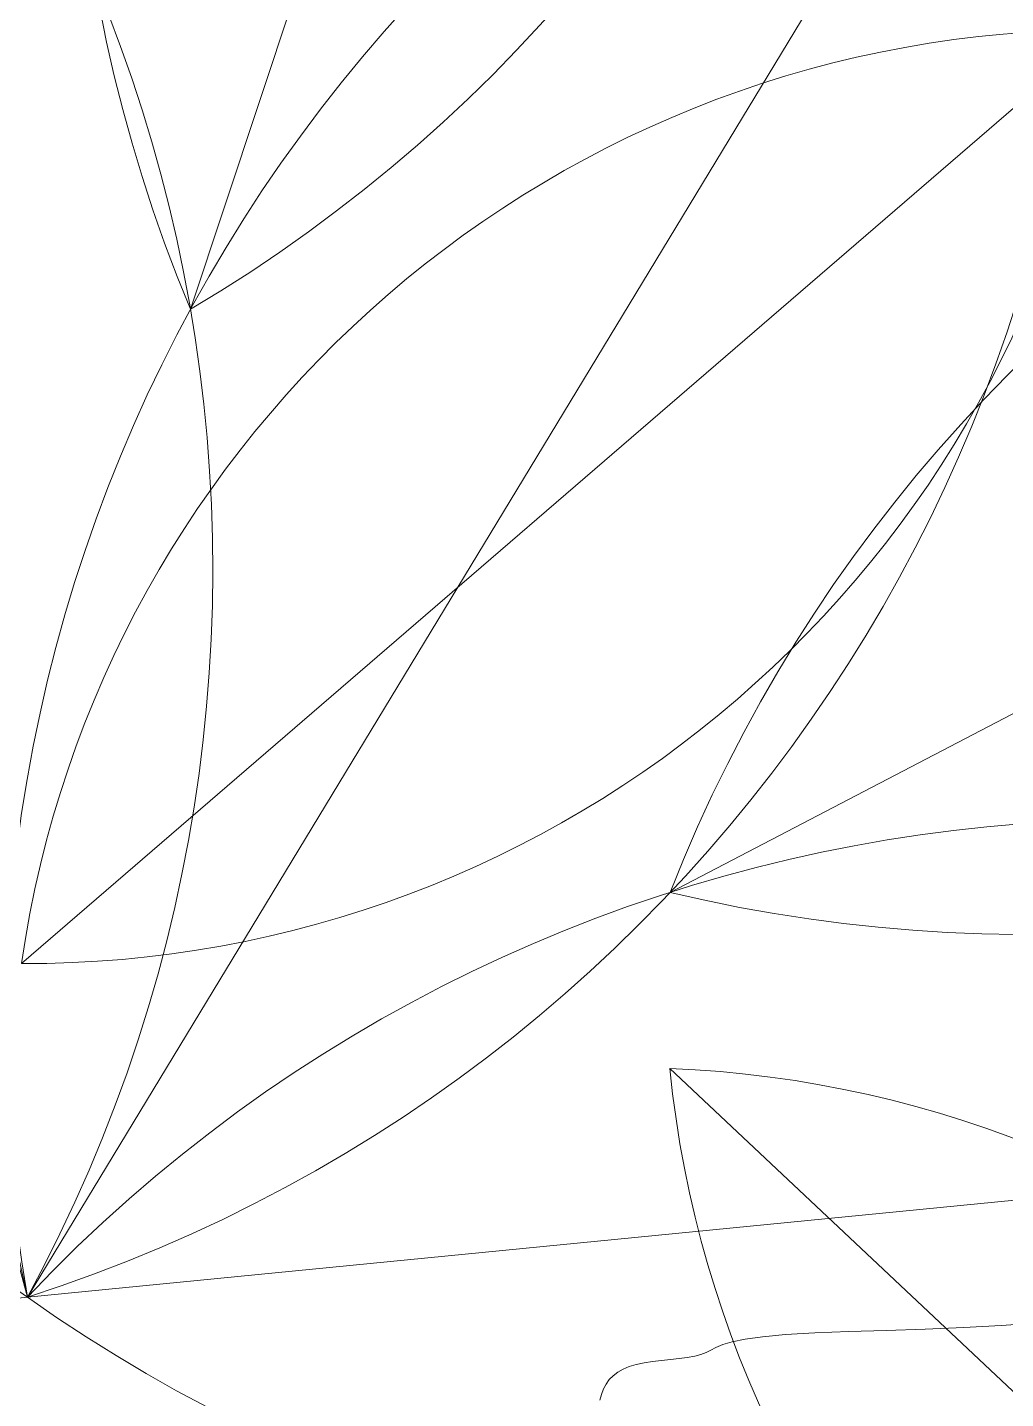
# Model space of a CAD drawing. Header units: millimetres. Extents: x 42 to 552, y 43 to 535.
# Drawn here: x 284.5557 to 284.6011, y 504.4125 to 504.476 of the extents above; entities that cross this region are included whole.
import ezdxf

# ---------------------------------------------------------------- set-up
doc = ezdxf.new("R2010")
doc.units = ezdxf.units.MM
doc.header["$LTSCALE"] = 0.75
doc.header["$MEASUREMENT"] = 0
doc.layers.add('Gramado', color=9, linetype='Continuous', lineweight=0)

# ---------------------------------------------------------------- blocks, each defined once
blk = doc.blocks.new('arbusto7vista')
for p, q in [((-0.3810045409790916, 0.680447189712666), (-0.4394167996755982, 0.5043170022373289)), ((-0.4946005522398309, 0.593919276521035), (-0.4545351143242442, 0.412732644589326)), ((-0.3583632501529905, 0.5714298639977216), (-0.4545351143242158, 0.412732644589326)), ((-0.2304148766705225, 0.5360579367811198), (-0.3949489559061021, 0.4502536730395832)), ((-0.6076497003231225, 0.5175646934127229), (-0.4545351143242442, 0.412732644589326)), ((-0.2698612704053005, 0.4308821977067083), (-0.4545351143240737, 0.4127326445886155)), ((-0.7491559781749118, 0.4094063559542604), (-0.7518577039899412, 0.4092522530955591)), ((-0.7459997564283753, 0.4095334229097887), (-0.7491559781749118, 0.4094063559542604)), ((-0.7425405373941771, 0.4096496750160412), (-0.7459997564283753, 0.4095334229097887)), ((-0.7389298197161338, 0.4097713333269155), (-0.7425405373941771, 0.4096496750160412)), ((-0.7353191020381189, 0.4099146188962948), (-0.7389298197161338, 0.4097713333269155)), ((-0.7318598830039207, 0.4100957527780906), (-0.7353191020381189, 0.4099146188962948)), ((-0.7287036612573843, 0.4103309560261863), (-0.7318598830039207, 0.4100957527780906)), ((-0.7576867960659683, 0.4083294380115916), (-0.7583189435263762, 0.4080716986424306)), ((-0.7568165798327584, 0.4085871773807526), (-0.7576867960659683, 0.4083294380115916)), ((-0.7556163133761231, 0.4088341025106388), (-0.7568165798327584, 0.4085871773807526)), ((-0.7539940152453823, 0.409059399162004), (-0.7556163133761231, 0.4088341025106388)), ((-0.7518577039899412, 0.4092522530955591), (-0.7539940152453823, 0.409059399162004)), ((-0.7633635192859174, 0.4068569054525568), (-0.7641868442840405, 0.4067577795518673)), ((-0.7625347820480783, 0.4069452186390095), (-0.7633635192859174, 0.4068569054525568)), ((-0.7617276864243365, 0.4070335330454924), (-0.7625347820480783, 0.4069452186390095)), ((-0.7609692862686472, 0.4071326626062444), (-0.7617276864243365, 0.4070335330454924)), ((-0.7602866354348805, 0.4072534212555325), (-0.7609692862686472, 0.4071326626062444)), ((-0.7597067877769064, 0.4074066229276241), (-0.7602866354348805, 0.4072534212555325)), ((-0.7592369579311935, 0.4075994768611793), (-0.7597067877769064, 0.4074066229276241)), ((-0.7588050036645768, 0.4078247735125444), (-0.7592369579311935, 0.4075994768611793)), ((-0.7583189435263762, 0.4080716986424306), (-0.7588050036645768, 0.4078247735125444)), ((-0.7674214940821855, 0.4057701329672625), (-0.7678444166259055, 0.4054457222087109)), ((-0.7669282317019679, 0.4060512882937672), (-0.7674214940821855, 0.4057701329672625)), ((-0.7663592181636147, 0.4062891884932469), (-0.7669282317019679, 0.4060512882937672)), ((-0.7657090421454882, 0.4064838338706949), (-0.7663592181636147, 0.4062891884932469)), ((-0.7649777031885208, 0.4066370270026596), (-0.7657090421454882, 0.4064838338706949)), ((-0.7641868442840405, 0.4067577795518673), (-0.7649777031885208, 0.4066370270026596)), ((-0.7685008874904895, 0.4046671331754794), (-0.7687452584546008, 0.4042129542907844)), ((-0.7682024106547942, 0.4050780557131191), (-0.7685008874904895, 0.4046671331754794)), ((-0.7678444166259055, 0.4054457222087109), (-0.7682024106547942, 0.4050780557131191)), ((-0.7689409348687946, 0.4037155187540407), (-0.7690924261677878, 0.4031775298200415)), ((-0.7687452584546008, 0.4042129542907844), (-0.7689409348687946, 0.4037155187540407))]:
    blk.add_line(p, q)
for centre, start, end in [((-0.3089085090658727, 0.558785992235272), 120.6508448383217, 202.6537238284791), ((-0.5115128315888455, 0.6259781997147513), 300.6508448383195, 22.65372382847625), ((-0.5787782339490946, 0.4802821228638123), 331.4676105058073, 53.47048949596487), ((-0.3151736800507479, 0.4367675239629421), 107.7823411702163, 189.7852201603738), ((-0.4977246844264869, 0.5473949846241055), 287.782341170213, 9.78522016037135), ((-0.263331163376165, 0.398523203499721), 76.5405306696713, 158.5434096598286), ((-0.3620326692005165, 0.587788406320982), 256.5405306696697, 338.5434096598271), ((-0.5913870863194006, 0.3770840464358827), 14.60052126253937, 96.60340025269669), ((-0.4707977283279661, 0.5532132915661947), 194.600521262541, 276.6034002526983), ((-0.3517593858026373, 0.315591333005159), 54.61150502744244, 136.6143840176003), ((-0.3726369989267653, 0.5280235092901933), 234.6115050274406, 316.614384017598)]:
    blk.add_arc(centre, 0.141418827562914, start, end)
blk = doc.blocks.new('arbusto8vista')
for p, q in [((-0.1826681011280016, 0.09970164546312787), (-0.2830344928551654, 0.01312872517603125)), ((-0.5700648782059261, -0.08741280304023746), (-0.6666080697930568, 0.003404019594867691))]:
    blk.add_line(p, q)
for centre, start, end in [((-0.1830584474095929, -0.001311048585677099), 89.77859136051269, 171.78147035067), ((-0.2826441465735456, 0.1141414192248504), 269.7785913605111, 351.7814703506684), ((-0.6705702253156005, -0.09753169288015329), 5.749172397078103, 87.75205138723548), ((-0.5661027226834392, 0.01352290943471246), 185.7491723970765, 267.7520513872338)]:
    blk.add_arc(centre, 0.1010134482592243, start, end)

msp = doc.modelspace()

# ---------------------------------------------------------------- block references
at = {"layer": 'Gramado', "xscale": 0.5, "yscale": 0.5, "zscale": 0.5}
for name, p in [('arbusto8vista', (284.6969927154992, 504.4260773757332)), ('arbusto8vista', (284.9188298108784, 504.4260773757332)), ('arbusto7vista', (284.7830141843067, 504.2108161244648)), ('arbusto7vista', (284.9668234563735, 504.2108161244648))]:
    msp.add_blockref(name, p, dxfattribs=at)

doc.saveas('drawing.dxf')
